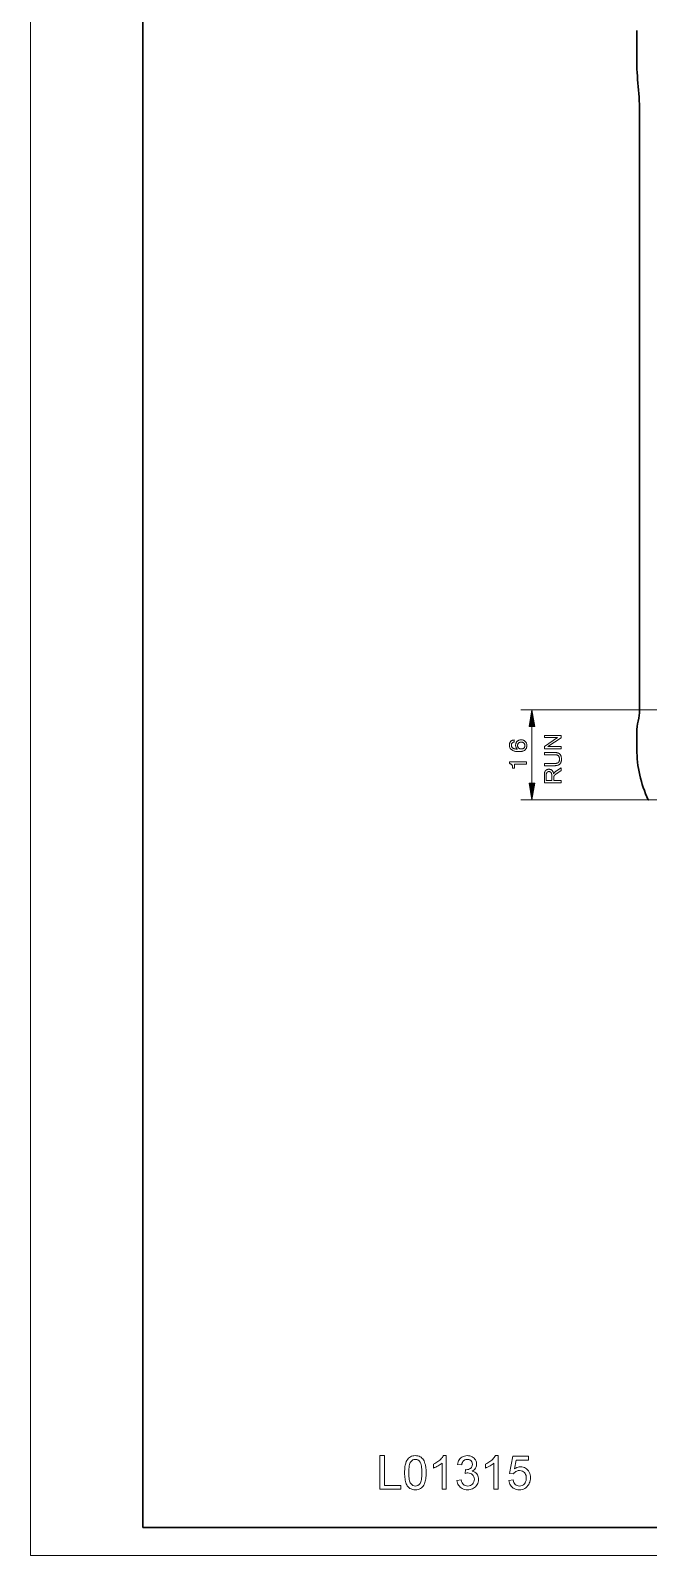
# Model space of a CAD drawing. Extents: x 0 to 297, y 0 to 550.
# Drawn here: x 0 to 110, y 0 to 271.6 of the extents above; entities that cross this region are included whole.
import ezdxf

# ---------------------------------------------------------------- set-up
doc = ezdxf.new("R2010")
doc.units = 0

msp = doc.modelspace()

# ---------------------------------------------------------------- linework, layer by layer
at = {"color": 7, "lineweight": 13}
for p, q in [((0, 0), (0, 420)), ((127.61, 150.62), (87.29, 150.62)), ((143.16, 134.62), (87.29, 134.62)), ((0, 0), (297, 0))]:
    msp.add_line(p, q, dxfattribs=at)
at = {"color": 7, "lineweight": 30}
for p, q in [((20, 5), (20, 415)), ((108.47, 150.62), (108.47, 256.62)), ((20, 5), (292, 5))]:
    msp.add_line(p, q, dxfattribs=at)
at = {"color": 7, "lineweight": 30, "ltscale": 0.125}
msp.add_line((107.97, 266.62), (107.97, 271.62), dxfattribs=at)
at = {"color": 7, "lineweight": 13, "ltscale": 0.252279}
msp.add_line((89.29, 137.58), (89.29, 147.67), dxfattribs=at)
at = {"color": 7, "lineweight": 30, "ltscale": 0.075}
msp.add_line((107.97, 143.62), (107.97, 146.62), dxfattribs=at)
at = {"color": 7, "lineweight": 30, "ltscale": 0.00125}
msp.add_line((109.99, 134.62), (110.04, 134.62), dxfattribs=at)
at = {"color": 7, "lineweight": 13}
for points in [[(89.81, 147.67), (89.29, 150.62), (88.77, 147.67)], [(86.1, 145.26), (86.1, 144.86), (86.06, 144.85), (86.01, 144.85), (85.97, 144.84), (85.93, 144.82), (85.9, 144.81), (85.86, 144.79), (85.83, 144.77), (85.8, 144.75), (85.77, 144.72), (85.75, 144.7), (85.72, 144.67), (85.7, 144.64), (85.68, 144.6), (85.67, 144.57), (85.65, 144.53), (85.64, 144.49), (85.63, 144.45), (85.63, 144.41), (85.62, 144.36), (85.62, 144.32), (85.62, 144.25), (85.63, 144.19), (85.65, 144.13), (85.67, 144.08), (85.69, 144.03), (85.72, 143.98), (85.75, 143.93), (85.79, 143.89), (85.84, 143.85), (85.89, 143.81), (85.95, 143.78), (86.01, 143.75), (86.08, 143.72), (86.15, 143.7), (86.23, 143.67), (86.32, 143.65), (86.41, 143.64), (86.5, 143.63), (86.6, 143.62), (86.71, 143.61), (86.68, 143.63), (86.65, 143.66), (86.62, 143.69), (86.59, 143.72), (86.57, 143.75), (86.54, 143.78), (86.52, 143.81), (86.5, 143.85), (86.48, 143.88), (86.46, 143.92), (86.45, 143.95), (86.43, 143.99), (86.42, 144.03), (86.41, 144.07), (86.4, 144.11), (86.39, 144.15), (86.39, 144.19), (86.38, 144.24), (86.38, 144.28), (86.38, 144.32), (86.38, 144.41), (86.39, 144.49), (86.4, 144.57), (86.42, 144.64), (86.45, 144.71), (86.48, 144.78), (86.51, 144.84), (86.55, 144.9), (86.6, 144.96), (86.65, 145.02), (86.71, 145.07), (86.77, 145.11), (86.83, 145.15), (86.9, 145.19), (86.97, 145.22), (87.04, 145.24), (87.12, 145.26), (87.2, 145.27), (87.28, 145.28), (87.37, 145.28), (87.46, 145.28), (87.54, 145.27), (87.62, 145.26), (87.7, 145.24), (87.78, 145.21), (87.85, 145.18), (87.92, 145.14), (87.98, 145.1), (88.04, 145.05), (88.1, 145), (88.15, 144.94), (88.2, 144.88), (88.24, 144.82), (88.28, 144.75), (88.31, 144.68), (88.33, 144.6), (88.35, 144.52), (88.37, 144.44), (88.37, 144.35), (88.38, 144.26), (88.37, 144.16), (88.36, 144.06), (88.34, 143.97), (88.32, 143.88), (88.29, 143.8), (88.25, 143.72), (88.2, 143.65), (88.14, 143.58), (88.08, 143.51), (88.01, 143.46), (87.94, 143.4), (87.85, 143.35), (87.76, 143.31), (87.67, 143.28), (87.57, 143.25), (87.46, 143.22), (87.34, 143.2), (87.22, 143.19), (87.09, 143.18), (86.96, 143.18), (86.8, 143.18), (86.65, 143.19), (86.51, 143.2), (86.37, 143.22), (86.25, 143.25), (86.13, 143.28), (86.01, 143.32), (85.9, 143.37), (85.81, 143.42), (85.71, 143.47), (85.63, 143.54), (85.55, 143.6), (85.49, 143.67), (85.43, 143.75), (85.38, 143.83), (85.34, 143.92), (85.31, 144.01), (85.29, 144.1), (85.28, 144.2), (85.27, 144.31), (85.27, 144.39), (85.28, 144.47), (85.29, 144.55), (85.31, 144.62), (85.33, 144.69), (85.35, 144.76), (85.38, 144.82), (85.41, 144.88), (85.45, 144.93), (85.49, 144.99), (85.53, 145.03), (85.58, 145.08), (85.64, 145.11), (85.69, 145.15), (85.75, 145.18), (85.81, 145.2), (85.88, 145.22), (85.95, 145.24), (86.03, 145.25)], [(87.38, 144.86), (87.32, 144.86), (87.26, 144.86), (87.21, 144.85), (87.16, 144.84), (87.11, 144.82), (87.07, 144.81), (87.02, 144.78), (86.98, 144.76), (86.94, 144.73), (86.91, 144.7), (86.87, 144.67), (86.85, 144.63), (86.82, 144.6), (86.8, 144.56), (86.78, 144.51), (86.76, 144.47), (86.75, 144.43), (86.74, 144.38), (86.73, 144.33), (86.73, 144.28), (86.73, 144.22), (86.74, 144.16), (86.75, 144.11), (86.76, 144.06), (86.78, 144.01), (86.8, 143.97), (86.82, 143.93), (86.84, 143.89), (86.87, 143.85), (86.91, 143.81), (86.94, 143.78), (86.98, 143.75), (87.02, 143.73), (87.06, 143.71), (87.11, 143.69), (87.16, 143.67), (87.21, 143.66), (87.26, 143.65), (87.32, 143.65), (87.38, 143.65), (87.44, 143.65), (87.5, 143.65), (87.55, 143.66), (87.6, 143.67), (87.65, 143.69), (87.7, 143.71), (87.74, 143.73), (87.78, 143.75), (87.82, 143.78), (87.86, 143.81), (87.89, 143.85), (87.92, 143.88), (87.95, 143.92), (87.97, 143.96), (87.99, 144.01), (88.01, 144.05), (88.02, 144.1), (88.03, 144.15), (88.03, 144.2), (88.04, 144.26), (88.03, 144.31), (88.03, 144.36), (88.02, 144.41), (88.01, 144.46), (87.99, 144.5), (87.97, 144.55), (87.95, 144.59), (87.92, 144.63), (87.89, 144.66), (87.85, 144.7), (87.82, 144.73), (87.78, 144.76), (87.73, 144.78), (87.69, 144.8), (87.64, 144.82), (87.59, 144.84), (87.54, 144.85), (87.49, 144.86), (87.43, 144.86)], [(94.5, 143.69), (91.5, 143.69), (91.5, 144.09), (93.86, 145.67), (91.5, 145.67), (91.5, 146.05), (94.5, 146.05), (94.5, 145.64), (92.14, 144.07), (94.5, 144.07)], [(88.29, 140.95), (86.16, 140.95), (86.16, 140.25), (85.85, 140.25), (85.85, 140.32), (85.84, 140.39), (85.84, 140.46), (85.83, 140.52), (85.81, 140.58), (85.8, 140.64), (85.78, 140.69), (85.76, 140.74), (85.74, 140.78), (85.71, 140.82), (85.68, 140.85), (85.65, 140.89), (85.61, 140.92), (85.57, 140.94), (85.53, 140.97), (85.49, 140.99), (85.44, 141.01), (85.39, 141.02), (85.33, 141.04), (85.27, 141.04), (85.27, 141.34), (88.29, 141.34)], [(91.5, 142.63), (91.5, 143.03), (93.23, 143.03), (93.32, 143.03), (93.41, 143.03), (93.49, 143.02), (93.57, 143.01), (93.64, 143), (93.71, 142.99), (93.78, 142.98), (93.84, 142.96), (93.9, 142.95), (93.95, 142.93), (94, 142.91), (94.05, 142.88), (94.1, 142.85), (94.15, 142.82), (94.19, 142.78), (94.23, 142.75), (94.28, 142.7), (94.31, 142.66), (94.35, 142.61), (94.38, 142.56), (94.42, 142.5), (94.44, 142.44), (94.47, 142.38), (94.49, 142.32), (94.51, 142.25), (94.52, 142.18), (94.54, 142.1), (94.54, 142.02), (94.55, 141.94), (94.55, 141.86), (94.55, 141.77), (94.55, 141.69), (94.54, 141.62), (94.53, 141.54), (94.51, 141.47), (94.5, 141.41), (94.48, 141.34), (94.46, 141.28), (94.43, 141.22), (94.41, 141.17), (94.38, 141.12), (94.34, 141.07), (94.31, 141.02), (94.27, 140.98), (94.23, 140.94), (94.18, 140.9), (94.14, 140.87), (94.09, 140.84), (94.04, 140.81), (93.99, 140.78), (93.93, 140.76), (93.87, 140.74), (93.8, 140.73), (93.73, 140.71), (93.66, 140.7), (93.58, 140.69), (93.5, 140.68), (93.42, 140.67), (93.33, 140.67), (93.23, 140.67), (91.5, 140.67), (91.5, 141.07), (93.23, 141.07), (93.31, 141.07), (93.38, 141.07), (93.45, 141.07), (93.51, 141.08), (93.57, 141.09), (93.63, 141.09), (93.68, 141.1), (93.72, 141.11), (93.77, 141.13), (93.81, 141.14), (93.84, 141.16), (93.88, 141.17), (93.91, 141.19), (93.94, 141.21), (93.97, 141.24), (94, 141.26), (94.02, 141.29), (94.05, 141.32), (94.07, 141.36), (94.09, 141.39), (94.11, 141.43), (94.13, 141.46), (94.14, 141.5), (94.16, 141.54), (94.17, 141.59), (94.18, 141.63), (94.18, 141.68), (94.19, 141.72), (94.19, 141.77), (94.19, 141.82), (94.19, 141.91), (94.19, 141.99), (94.18, 142.06), (94.16, 142.13), (94.14, 142.2), (94.12, 142.26), (94.1, 142.31), (94.07, 142.36), (94.03, 142.41), (93.99, 142.45), (93.95, 142.48), (93.9, 142.51), (93.84, 142.54), (93.78, 142.57), (93.7, 142.59), (93.62, 142.6), (93.54, 142.62), (93.44, 142.63), (93.34, 142.63), (93.23, 142.63)], [(94.5, 137.64), (91.5, 137.64), (91.5, 138.97), (91.5, 139.05), (91.5, 139.13), (91.51, 139.2), (91.51, 139.26), (91.52, 139.33), (91.53, 139.39), (91.54, 139.44), (91.55, 139.49), (91.57, 139.54), (91.58, 139.58), (91.6, 139.62), (91.62, 139.66), (91.64, 139.7), (91.67, 139.74), (91.69, 139.77), (91.72, 139.8), (91.75, 139.83), (91.79, 139.86), (91.83, 139.89), (91.87, 139.92), (91.91, 139.94), (91.95, 139.96), (91.99, 139.98), (92.04, 140), (92.08, 140.01), (92.13, 140.02), (92.17, 140.03), (92.22, 140.04), (92.27, 140.04), (92.32, 140.04), (92.38, 140.04), (92.44, 140.03), (92.5, 140.02), (92.56, 140.01), (92.61, 139.99), (92.67, 139.97), (92.72, 139.94), (92.77, 139.91), (92.81, 139.87), (92.86, 139.84), (92.9, 139.79), (92.94, 139.74), (92.97, 139.69), (93.01, 139.63), (93.04, 139.57), (93.06, 139.51), (93.08, 139.44), (93.1, 139.36), (93.12, 139.28), (93.13, 139.2), (93.15, 139.23), (93.17, 139.26), (93.18, 139.28), (93.2, 139.31), (93.21, 139.34), (93.23, 139.36), (93.24, 139.38), (93.25, 139.4), (93.27, 139.42), (93.28, 139.44), (93.32, 139.47), (93.35, 139.51), (93.39, 139.54), (93.42, 139.57), (93.46, 139.61), (93.5, 139.64), (93.55, 139.67), (93.59, 139.7), (93.64, 139.73), (93.68, 139.77), (94.5, 140.29), (94.5, 139.79), (93.88, 139.39), (93.82, 139.36), (93.77, 139.32), (93.73, 139.29), (93.68, 139.26), (93.64, 139.23), (93.6, 139.2), (93.56, 139.18), (93.52, 139.15), (93.49, 139.13), (93.46, 139.1), (93.43, 139.08), (93.41, 139.06), (93.38, 139.04), (93.36, 139.02), (93.34, 139), (93.32, 138.98), (93.3, 138.96), (93.29, 138.94), (93.27, 138.92), (93.26, 138.9), (93.25, 138.89), (93.24, 138.87), (93.23, 138.85), (93.22, 138.83), (93.21, 138.81), (93.21, 138.8), (93.2, 138.78), (93.19, 138.76), (93.19, 138.74), (93.18, 138.72), (93.18, 138.71), (93.18, 138.69), (93.17, 138.67), (93.17, 138.65), (93.17, 138.63), (93.17, 138.61), (93.17, 138.59), (93.17, 138.56), (93.17, 138.53), (93.17, 138.5), (93.17, 138.04), (94.5, 138.04)], [(92.82, 138.04), (92.82, 138.89), (92.82, 138.95), (92.82, 139), (92.82, 139.05), (92.81, 139.09), (92.81, 139.14), (92.8, 139.18), (92.8, 139.22), (92.79, 139.25), (92.78, 139.29), (92.77, 139.32), (92.76, 139.35), (92.74, 139.38), (92.73, 139.41), (92.71, 139.43), (92.69, 139.45), (92.68, 139.48), (92.66, 139.5), (92.63, 139.52), (92.61, 139.54), (92.59, 139.55), (92.56, 139.57), (92.54, 139.58), (92.51, 139.59), (92.49, 139.6), (92.46, 139.61), (92.43, 139.62), (92.4, 139.63), (92.38, 139.63), (92.35, 139.63), (92.32, 139.63), (92.28, 139.63), (92.24, 139.63), (92.2, 139.62), (92.16, 139.61), (92.12, 139.59), (92.09, 139.58), (92.06, 139.56), (92.03, 139.53), (92, 139.51), (91.97, 139.48), (91.94, 139.45), (91.92, 139.41), (91.9, 139.37), (91.88, 139.33), (91.87, 139.28), (91.85, 139.23), (91.84, 139.17), (91.84, 139.12), (91.83, 139.06), (91.83, 138.99), (91.83, 138.04)], [(88.77, 137.58), (89.29, 134.62), (89.81, 137.58)], [(62.19, 11.79), (62.19, 17.79), (63.03, 17.79), (63.03, 12.46), (65.94, 12.46), (65.94, 11.79)], [(66.61, 14.75), (66.61, 15.04), (66.63, 15.32), (66.65, 15.58), (66.68, 15.83), (66.72, 16.06), (66.77, 16.27), (66.83, 16.47), (66.92, 16.72), (67.03, 16.95), (67.16, 17.14), (67.3, 17.32), (67.46, 17.46), (67.64, 17.58), (67.84, 17.67), (68.05, 17.74), (68.28, 17.78), (68.53, 17.79), (68.76, 17.78), (68.98, 17.74), (69.18, 17.68), (69.38, 17.6), (69.56, 17.49), (69.71, 17.36), (69.85, 17.21), (69.97, 17.04), (70.07, 16.85), (70.16, 16.64), (70.24, 16.41), (70.31, 16.16), (70.35, 15.97), (70.39, 15.77), (70.41, 15.54), (70.43, 15.3), (70.44, 15.03), (70.44, 14.75), (70.44, 14.45), (70.43, 14.18), (70.4, 13.92), (70.37, 13.67), (70.34, 13.44), (70.29, 13.23), (70.23, 13.03), (70.14, 12.78), (70.03, 12.55), (69.9, 12.36), (69.76, 12.18), (69.6, 12.04), (69.42, 11.92), (69.22, 11.83), (69.01, 11.76), (68.78, 11.72), (68.53, 11.71), (68.25, 11.72), (68, 11.77), (67.77, 11.85), (67.56, 11.96), (67.36, 12.11), (67.19, 12.28), (67.09, 12.43), (67, 12.6), (66.92, 12.78), (66.85, 12.97), (66.78, 13.18), (66.73, 13.41), (66.69, 13.64), (66.65, 13.9), (66.63, 14.17), (66.62, 14.45)], [(67.36, 14.75), (67.37, 14.4), (67.38, 14.08), (67.41, 13.79), (67.44, 13.53), (67.49, 13.31), (67.55, 13.12), (67.62, 12.96), (67.7, 12.83), (67.88, 12.63), (68.07, 12.49), (68.29, 12.4), (68.53, 12.37), (68.76, 12.4), (68.98, 12.49), (69.18, 12.63), (69.36, 12.83), (69.44, 12.96), (69.5, 13.12), (69.56, 13.31), (69.61, 13.54), (69.65, 13.79), (69.67, 14.08), (69.69, 14.4), (69.69, 14.75), (69.69, 15.09), (69.67, 15.4), (69.65, 15.69), (69.61, 15.94), (69.57, 16.16), (69.51, 16.36), (69.44, 16.52), (69.37, 16.65), (69.19, 16.86), (68.99, 17.01), (68.77, 17.09), (68.52, 17.12), (68.28, 17.1), (68.07, 17.02), (67.88, 16.89), (67.71, 16.71), (67.63, 16.56), (67.56, 16.39), (67.5, 16.18), (67.45, 15.95), (67.41, 15.69), (67.38, 15.41), (67.37, 15.09)], [(74.03, 11.79), (73.28, 11.79), (73.28, 16.47), (73.13, 16.34), (72.96, 16.21), (72.78, 16.09), (72.57, 15.96), (72.35, 15.84), (72.15, 15.74), (71.96, 15.65), (71.78, 15.58), (71.78, 16.29), (71.98, 16.39), (72.18, 16.5), (72.37, 16.61), (72.55, 16.73), (72.72, 16.86), (72.88, 16.99), (73.05, 17.16), (73.21, 17.32), (73.34, 17.48), (73.45, 17.63), (73.54, 17.79), (74.03, 17.79)], [(75.94, 13.37), (76.69, 13.46), (76.76, 13.19), (76.85, 12.96), (76.96, 12.77), (77.09, 12.63), (77.24, 12.52), (77.41, 12.44), (77.61, 12.39), (77.83, 12.37), (78.09, 12.4), (78.32, 12.46), (78.53, 12.57), (78.7, 12.72), (78.84, 12.9), (78.95, 13.11), (79.01, 13.33), (79.03, 13.58), (79.01, 13.81), (78.95, 14.03), (78.85, 14.22), (78.71, 14.39), (78.53, 14.53), (78.34, 14.62), (78.13, 14.68), (77.89, 14.7), (77.74, 14.7), (77.58, 14.67), (77.39, 14.62), (77.47, 15.29), (77.58, 15.28), (77.79, 15.3), (77.99, 15.34), (78.17, 15.41), (78.35, 15.52), (78.5, 15.65), (78.61, 15.81), (78.67, 16.01), (78.69, 16.23), (78.67, 16.48), (78.58, 16.69), (78.44, 16.87), (78.25, 17.01), (78.03, 17.1), (77.78, 17.12), (77.53, 17.1), (77.31, 17.01), (77.12, 16.87), (77, 16.73), (76.9, 16.56), (76.83, 16.36), (76.78, 16.12), (76.03, 16.21), (76.08, 16.45), (76.15, 16.67), (76.24, 16.88), (76.35, 17.06), (76.47, 17.23), (76.62, 17.38), (76.81, 17.53), (77.02, 17.64), (77.25, 17.72), (77.49, 17.77), (77.76, 17.79), (77.99, 17.78), (78.21, 17.74), (78.42, 17.67), (78.63, 17.58), (78.81, 17.47), (78.98, 17.34), (79.12, 17.18), (79.23, 17.01), (79.33, 16.83), (79.39, 16.64), (79.43, 16.45), (79.44, 16.25), (79.42, 16), (79.35, 15.77), (79.24, 15.55), (79.12, 15.4), (78.98, 15.26), (78.81, 15.15), (78.62, 15.05), (78.87, 14.97), (79.1, 14.86), (79.29, 14.71), (79.46, 14.54), (79.58, 14.38), (79.66, 14.2), (79.73, 14.01), (79.76, 13.8), (79.78, 13.58), (79.76, 13.32), (79.71, 13.08), (79.64, 12.85), (79.53, 12.64), (79.39, 12.44), (79.22, 12.25), (79.05, 12.11), (78.87, 11.98), (78.68, 11.88), (78.48, 11.81), (78.27, 11.75), (78.04, 11.72), (77.8, 11.71), (77.55, 11.72), (77.32, 11.76), (77.1, 11.82), (76.89, 11.91), (76.7, 12.03), (76.52, 12.17), (76.37, 12.33), (76.23, 12.51), (76.12, 12.7), (76.04, 12.91), (75.98, 13.14)], [(83.28, 11.79), (82.53, 11.79), (82.53, 16.47), (82.38, 16.34), (82.21, 16.21), (82.03, 16.09), (81.82, 15.96), (81.6, 15.84), (81.4, 15.74), (81.21, 15.65), (81.03, 15.58), (81.03, 16.29), (81.23, 16.39), (81.43, 16.5), (81.62, 16.61), (81.8, 16.73), (81.97, 16.86), (82.13, 16.99), (82.3, 17.16), (82.46, 17.32), (82.59, 17.48), (82.7, 17.63), (82.79, 17.79), (83.28, 17.79)], [(85.19, 13.37), (85.94, 13.46), (86, 13.2), (86.08, 12.98), (86.18, 12.8), (86.31, 12.65), (86.46, 12.53), (86.64, 12.44), (86.83, 12.39), (87.06, 12.37), (87.33, 12.4), (87.57, 12.47), (87.78, 12.59), (87.95, 12.76), (88.07, 12.93), (88.16, 13.12), (88.23, 13.33), (88.26, 13.55), (88.28, 13.8), (88.26, 14.04), (88.23, 14.25), (88.17, 14.44), (88.08, 14.62), (87.97, 14.77), (87.8, 14.92), (87.59, 15.04), (87.35, 15.1), (87.06, 15.12), (86.82, 15.11), (86.61, 15.05), (86.43, 14.96), (86.28, 14.84), (86.14, 14.7), (86.03, 14.54), (85.28, 14.62), (85.86, 17.71), (88.69, 17.71), (88.69, 16.96), (86.48, 16.96), (86.19, 15.41), (86.4, 15.54), (86.61, 15.65), (86.82, 15.73), (87.04, 15.78), (87.26, 15.79), (87.51, 15.78), (87.73, 15.73), (87.95, 15.65), (88.15, 15.55), (88.34, 15.41), (88.52, 15.25), (88.67, 15.06), (88.8, 14.85), (88.9, 14.62), (88.97, 14.38), (89.01, 14.12), (89.03, 13.85), (89.01, 13.58), (88.98, 13.33), (88.91, 13.09), (88.82, 12.86), (88.71, 12.64), (88.57, 12.44), (88.4, 12.24), (88.22, 12.08), (88.02, 11.95), (87.8, 11.84), (87.57, 11.77), (87.32, 11.72), (87.05, 11.71), (86.8, 11.72), (86.56, 11.76), (86.34, 11.82), (86.13, 11.91), (85.94, 12.02), (85.76, 12.16), (85.61, 12.32), (85.48, 12.5), (85.37, 12.69), (85.29, 12.9), (85.23, 13.13)]]:
    msp.add_lwpolyline(points, close=True, dxfattribs=at)
at = {"color": 7, "lineweight": 30}
for centre, radius, start, end in [((158.09, 266.62), 50.13, 180, 185.7248), ((58.34, 256.62), 50.13, 0, 5.7248), ((100.34, 150.62), 8.13, 345.75, 360), ((116.09, 146.62), 8.13, 165.75, 180), ((128.98, 143.62), 21.01, 180.0002, 205.3606)]:
    msp.add_arc(centre, radius, start, end, dxfattribs=at)
at = {"color": 7, "lineweight": 13}
for points in [[(89.81, 147.67), (89.29, 150.62), (89.81, 147.67), (88.77, 147.67)], [(88.77, 137.58), (89.29, 134.62), (88.77, 137.58), (89.81, 137.58)]]:
    msp.add_solid(points, dxfattribs=at)

doc.saveas('drawing.dxf')
